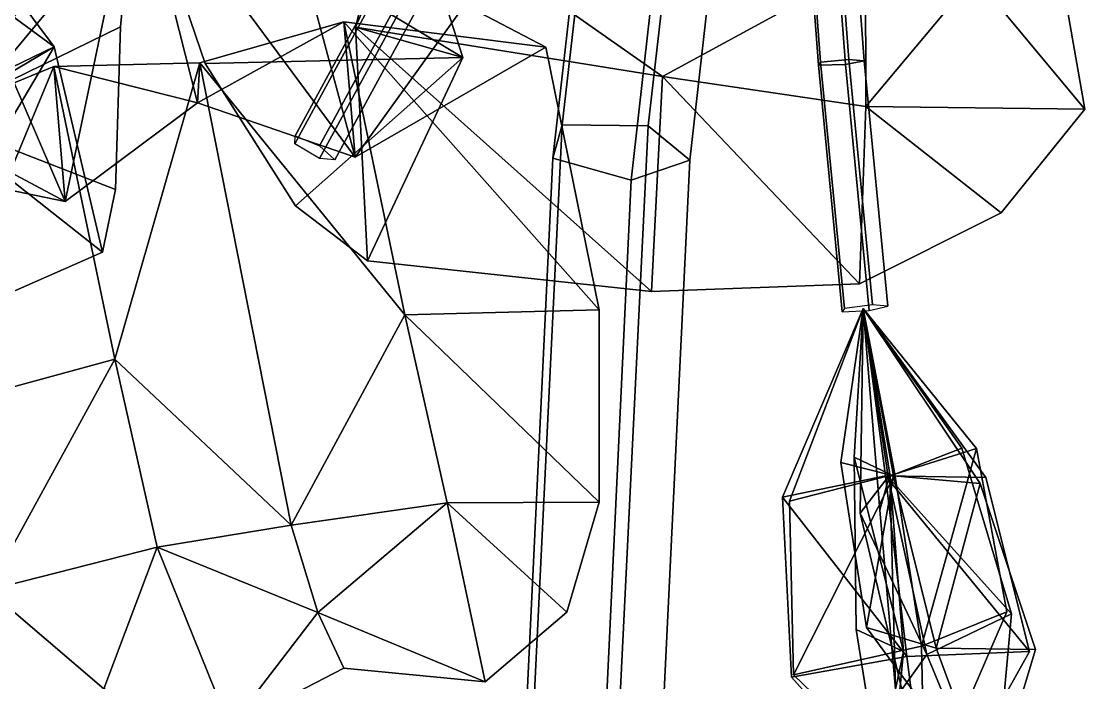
# Model space of a CAD drawing. Header units: metres. Extents: x -317 to 277, y -489 to 236.
# Drawn here: x -114.83 to -81.22, y -132.32 to -111.42 of the extents above; entities that cross this region are included whole.
import ezdxf

# ---------------------------------------------------------------- set-up
doc = ezdxf.new("R2010")
doc.units = ezdxf.units.M

msp = doc.modelspace()

# ---------------------------------------------------------------- linework, layer by layer
at = {"layer": 'Newplan_1Bud', "color": 3}
for points in [[(-87.5153, -125.7775, 746.1689), (-90.7742, -126.4523, 746.2241), (-88.2207, -120.4917, 744.6416)], [(-87.5153, -125.7775, 746.1689), (-88.2207, -120.4917, 744.6416), (-90.7742, -126.4523, 746.2241)], [(-88.2207, -120.4917, 744.6416), (-90.5553, -126.5807, 745.6451), (-87.2285, -125.7245, 746.1917)], [(-88.2207, -120.4917, 744.6416), (-87.2285, -125.7245, 746.1917), (-90.5553, -126.5807, 745.6451)], [(-88.2207, -120.4917, 744.6416), (-88.9301, -125.3551, 749.0435), (-87.2636, -125.7788, 746.0199)], [(-88.2207, -120.4917, 744.6416), (-87.2636, -125.7788, 746.0199), (-88.9301, -125.3551, 749.0435)], [(-87.3849, -125.7244, 746.2817), (-88.5134, -125.1957, 749.3682), (-88.2207, -120.4917, 744.6416)], [(-87.3849, -125.7244, 746.2817), (-88.2207, -120.4917, 744.6416), (-88.5134, -125.1957, 749.3682)], [(-87.4407, -125.811, 746.008), (-88.3242, -126.964, 743.0131), (-88.2207, -120.4917, 744.6416)], [(-87.4407, -125.811, 746.008), (-88.2207, -120.4917, 744.6416), (-88.3242, -126.964, 743.0131)], [(-88.2207, -120.4917, 744.6416), (-87.7, -126.8636, 743.0103), (-87.3849, -125.7244, 746.2817)], [(-88.2207, -120.4917, 744.6416), (-87.3849, -125.7244, 746.2817), (-87.7, -126.8636, 743.0103)], [(-88.2207, -120.4917, 744.6416), (-84.3536, -125.8371, 744.7199), (-87.5153, -125.7775, 746.1689)], [(-88.2207, -120.4917, 744.6416), (-87.5153, -125.7775, 746.1689), (-84.3536, -125.8371, 744.7199)], [(-88.2207, -120.4917, 744.6416), (-85.1095, -124.9101, 748.4272), (-87.4407, -125.811, 746.008)], [(-88.2207, -120.4917, 744.6416), (-87.4407, -125.811, 746.008), (-85.1095, -124.9101, 748.4272)], [(-87.2636, -125.7788, 746.0199), (-84.5263, -126.0285, 744.1426), (-88.2207, -120.4917, 744.6416)], [(-87.2636, -125.7788, 746.0199), (-88.2207, -120.4917, 744.6416), (-84.5263, -126.0285, 744.1426)], [(-87.2285, -125.7245, 746.1917), (-84.645, -124.9191, 748.1296), (-88.2207, -120.4917, 744.6416)], [(-87.2285, -125.7245, 746.1917), (-88.2207, -120.4917, 744.6416), (-84.645, -124.9191, 748.1296)], [(-87.4407, -125.811, 746.008), (-85.1095, -124.9101, 748.4272), (-83.5343, -130.1391, 750.2293)], [(-87.4407, -125.811, 746.008), (-83.5343, -130.1391, 750.2293), (-85.1095, -124.9101, 748.4272)], [(-84.645, -124.9191, 748.1296), (-87.2285, -125.7245, 746.1917), (-86.3849, -131.166, 748.2345)], [(-84.645, -124.9191, 748.1296), (-86.3849, -131.166, 748.2345), (-87.2285, -125.7245, 746.1917)], [(-83.6808, -130.0807, 750.5198), (-84.645, -124.9191, 748.1296), (-86.3849, -131.166, 748.2345)], [(-83.6808, -130.0807, 750.5198), (-86.3849, -131.166, 748.2345), (-84.645, -124.9191, 748.1296)], [(-87.2636, -125.7788, 746.0199), (-88.9301, -125.3551, 749.0435), (-88.1236, -130.5751, 751.318)], [(-87.2636, -125.7788, 746.0199), (-88.1236, -130.5751, 751.318), (-88.9301, -125.3551, 749.0435)], [(-88.5134, -125.1957, 749.3682), (-87.3849, -125.7244, 746.2817), (-86.9546, -131.3336, 747.9688)], [(-88.5134, -125.1957, 749.3682), (-86.9546, -131.3336, 747.9688), (-87.3849, -125.7244, 746.2817)], [(-88.4467, -130.6367, 751.2855), (-88.5134, -125.1957, 749.3682), (-86.9546, -131.3336, 747.9688)], [(-88.4467, -130.6367, 751.2855), (-86.9546, -131.3336, 747.9688), (-88.5134, -125.1957, 749.3682)], [(-90.7742, -126.4523, 746.2241), (-87.5153, -125.7775, 746.1689), (-86.8506, -131.4929, 747.3466)], [(-90.7742, -126.4523, 746.2241), (-86.8506, -131.4929, 747.3466), (-87.5153, -125.7775, 746.1689)], [(-87.2285, -125.7245, 746.1917), (-90.5553, -126.5807, 745.6451), (-90.4226, -132.0689, 747.3577)], [(-87.2285, -125.7245, 746.1917), (-90.4226, -132.0689, 747.3577), (-90.5553, -126.5807, 745.6451)], [(-87.2285, -125.7245, 746.1917), (-90.4226, -132.0689, 747.3577), (-86.3849, -131.166, 748.2345)], [(-87.2285, -125.7245, 746.1917), (-86.3849, -131.166, 748.2345), (-90.4226, -132.0689, 747.3577)], [(-88.3242, -126.964, 743.0131), (-87.4407, -125.811, 746.008), (-86.2156, -131.4252, 747.2219)], [(-88.3242, -126.964, 743.0131), (-86.2156, -131.4252, 747.2219), (-87.4407, -125.811, 746.008)], [(-87.2636, -125.7788, 746.0199), (-88.1236, -130.5751, 751.318), (-85.9212, -131.2235, 747.766)], [(-87.2636, -125.7788, 746.0199), (-85.9212, -131.2235, 747.766), (-88.1236, -130.5751, 751.318)], [(-87.3849, -125.7244, 746.2817), (-87.7, -126.8636, 743.0103), (-87.1989, -132.5203, 743.9166)], [(-87.3849, -125.7244, 746.2817), (-87.1989, -132.5203, 743.9166), (-87.7, -126.8636, 743.0103)], [(-87.5153, -125.7775, 746.1689), (-84.3536, -125.8371, 744.7199), (-82.9661, -131.3345, 745.6812)], [(-87.5153, -125.7775, 746.1689), (-82.9661, -131.3345, 745.6812), (-84.3536, -125.8371, 744.7199)], [(-87.5153, -125.7775, 746.1689), (-82.9661, -131.3345, 745.6812), (-86.8506, -131.4929, 747.3466)], [(-87.5153, -125.7775, 746.1689), (-86.8506, -131.4929, 747.3466), (-82.9661, -131.3345, 745.6812)], [(-87.4407, -125.811, 746.008), (-83.5343, -130.1391, 750.2293), (-86.2156, -131.4252, 747.2219)], [(-87.4407, -125.811, 746.008), (-86.2156, -131.4252, 747.2219), (-83.5343, -130.1391, 750.2293)], [(-87.3849, -125.7244, 746.2817), (-87.1989, -132.5203, 743.9166), (-86.9546, -131.3336, 747.9688)], [(-87.3849, -125.7244, 746.2817), (-86.9546, -131.3336, 747.9688), (-87.1989, -132.5203, 743.9166)], [(-84.5263, -126.0285, 744.1426), (-87.2636, -125.7788, 746.0199), (-85.9212, -131.2235, 747.766)], [(-84.5263, -126.0285, 744.1426), (-85.9212, -131.2235, 747.766), (-87.2636, -125.7788, 746.0199)], [(-82.7777, -131.2677, 745.8092), (-84.5263, -126.0285, 744.1426), (-85.9212, -131.2235, 747.766)], [(-82.7777, -131.2677, 745.8092), (-85.9212, -131.2235, 747.766), (-84.5263, -126.0285, 744.1426)], [(-90.4908, -132.141, 747.142), (-90.7742, -126.4523, 746.2241), (-86.8506, -131.4929, 747.3466)], [(-90.4908, -132.141, 747.142), (-86.8506, -131.4929, 747.3466), (-90.7742, -126.4523, 746.2241)], [(-87.00727, -132.5288, 743.7769), (-88.3242, -126.964, 743.0131), (-86.2156, -131.4252, 747.2219)], [(-87.00727, -132.5288, 743.7769), (-86.2156, -131.4252, 747.2219), (-88.3242, -126.964, 743.0131)], [(-83.6808, -130.0807, 750.5198), (-86.3849, -131.166, 748.2345), (-86.2793, -136.077, 750.8572)], [(-83.6808, -130.0807, 750.5198), (-86.2793, -136.077, 750.8572), (-86.3849, -131.166, 748.2345)], [(-83.5343, -130.1391, 750.2293), (-84.1169, -136.509, 748.0927), (-86.2156, -131.4252, 747.2219)], [(-83.5343, -130.1391, 750.2293), (-86.2156, -131.4252, 747.2219), (-84.1169, -136.509, 748.0927)], [(-88.4467, -130.6367, 751.2855), (-86.9546, -131.3336, 747.9688), (-87.4638, -136.7484, 749.1637)], [(-88.4467, -130.6367, 751.2855), (-87.4638, -136.7484, 749.1637), (-86.9546, -131.3336, 747.9688)], [(-88.1236, -130.5751, 751.318), (-84.1796, -135.9267, 750.1853), (-85.9212, -131.2235, 747.766)], [(-88.1236, -130.5751, 751.318), (-85.9212, -131.2235, 747.766), (-84.1796, -135.9267, 750.1853)], [(-90.4226, -132.0689, 747.3577), (-86.2793, -136.077, 750.8572), (-86.3849, -131.166, 748.2345)], [(-90.4226, -132.0689, 747.3577), (-86.3849, -131.166, 748.2345), (-86.2793, -136.077, 750.8572)], [(-87.1989, -132.5203, 743.9166), (-87.4638, -136.7484, 749.1637), (-86.9546, -131.3336, 747.9688)], [(-87.1989, -132.5203, 743.9166), (-86.9546, -131.3336, 747.9688), (-87.4638, -136.7484, 749.1637)], [(-82.9661, -131.3345, 745.6812), (-86.135, -137.0139, 747.465), (-86.8506, -131.4929, 747.3466)], [(-82.9661, -131.3345, 745.6812), (-86.8506, -131.4929, 747.3466), (-86.135, -137.0139, 747.465)], [(-82.7777, -131.2677, 745.8092), (-85.9212, -131.2235, 747.766), (-84.1796, -135.9267, 750.1853)], [(-82.7777, -131.2677, 745.8092), (-84.1796, -135.9267, 750.1853), (-85.9212, -131.2235, 747.766)], [(-90.4908, -132.141, 747.142), (-86.8506, -131.4929, 747.3466), (-86.135, -137.0139, 747.465)], [(-90.4908, -132.141, 747.142), (-86.135, -137.0139, 747.465), (-86.8506, -131.4929, 747.3466)], [(-87.00727, -132.5288, 743.7769), (-86.2156, -131.4252, 747.2219), (-84.1169, -136.509, 748.0927)], [(-87.00727, -132.5288, 743.7769), (-84.1169, -136.509, 748.0927), (-86.2156, -131.4252, 747.2219)]]:
    msp.add_3dface(points, dxfattribs=at)
at = {"layer": 'Newplan_1Pdcel', "color": 3}
for points in [[(-89.2636, -104.8414, 743.7227), (-88.6789, -112.6243, 744.4938), (-89.5695, -112.7126, 744.2777), (-90.1555, -104.9083, 743.5046)], [(-88.7737, -104.8836, 742.926), (-88.1891, -112.6665, 743.697), (-88.6789, -112.6243, 744.4938), (-89.2636, -104.8414, 743.7227)], [(-90.1555, -104.9083, 743.5046), (-89.5695, -112.7126, 744.2777), (-89.637, -112.8081, 743.3644), (-90.2238, -104.9907, 742.5901)], [(-90.2238, -104.9907, 742.5901), (-89.637, -112.8081, 743.3644), (-88.7887, -112.7798, 743.0077), (-89.3747, -104.9755, 742.2346)], [(-89.3747, -104.9755, 742.2346), (-88.7887, -112.7798, 743.0077), (-88.1891, -112.6665, 743.697), (-88.7737, -104.8836, 742.926)], [(-102.5385, -108.5809, 736.0861), (-106.1841, -115.2891, 734.1996), (-106.1794, -115.0422, 733.3127), (-102.5275, -108.3228, 735.2023)], [(-102.5275, -108.3228, 735.2023), (-106.1794, -115.0422, 733.3127), (-105.4033, -115.3562, 732.9296), (-101.7577, -108.6481, 734.816)], [(-101.7756, -109.068, 736.2542), (-105.411, -115.758, 734.373), (-106.1841, -115.2891, 734.1996), (-102.5385, -108.5809, 736.0861)], [(-101.7577, -108.6481, 734.816), (-105.4033, -115.3562, 732.9296), (-104.9211, -115.8001, 733.5762), (-101.2857, -109.1102, 735.4573)], [(-101.2857, -109.1102, 735.4573), (-104.9211, -115.8001, 733.5762), (-105.411, -115.758, 734.373), (-101.7756, -109.068, 736.2542)], [(-89.5695, -112.7126, 744.2777), (-88.8198, -120.4924, 745.1501), (-88.8862, -120.601, 744.2383), (-89.637, -112.8081, 743.3644)], [(-89.637, -112.8081, 743.3644), (-88.8862, -120.601, 744.2383), (-88.03908, -120.5596, 743.8801), (-88.7887, -112.7798, 743.0077)], [(-88.6789, -112.6243, 744.4938), (-87.9311, -120.3828, 745.364), (-88.8198, -120.4924, 745.1501), (-89.5695, -112.7126, 744.2777)], [(-88.7887, -112.7798, 743.0077), (-88.03908, -120.5596, 743.8801), (-87.4412, -120.4249, 744.5672), (-88.1891, -112.6665, 743.697)], [(-88.1891, -112.6665, 743.697), (-87.4412, -120.4249, 744.5672), (-87.9311, -120.3828, 745.364), (-88.6789, -112.6243, 744.4938)]]:
    msp.add_3dface(points, dxfattribs=at)
at = {"layer": 'Newplan_Intrnd', "color": 3}
for points in [[(-112.875, -105.1789, 639.7435), (-118.0646, -111.3979, 661.4417), (-118.8763, -112.8902, 660.8198), (-113.6867, -106.6712, 639.1217)], [(-111.1344, -105.5651, 640.0492), (-116.3239, -111.7841, 661.7473), (-118.0646, -111.3979, 661.4417), (-112.875, -105.1789, 639.7435)], [(-110.871, -107.331, 639.606), (-116.0606, -113.55, 661.3041), (-116.3239, -111.7841, 661.7473), (-111.1344, -105.5651, 640.0492)], [(-113.6867, -106.6712, 639.1217), (-118.8763, -112.8902, 660.8198), (-117.6448, -114.2127, 660.7354), (-112.4552, -107.9936, 639.0372)], [(-112.4552, -107.9936, 639.0372), (-117.6448, -114.2127, 660.7354), (-116.0606, -113.55, 661.3041), (-110.871, -107.331, 639.606)]]:
    msp.add_3dface(points, dxfattribs=at)
at = {"layer": 'Newplan_Mrstm', "color": 3}
for points in [[(-117.7745, -109.2945, 656.5971), (-117.6281, -114.4922, 657.6943), (-111.1966, -106.3772, 651.4174)], [(-117.7745, -109.2945, 656.5971), (-111.1966, -106.3772, 651.4174), (-117.6281, -114.4922, 657.6943)], [(-117.6281, -114.4922, 657.6943), (-111.6997, -111.5951, 653.3815), (-111.1966, -106.3772, 651.4174)], [(-117.6281, -114.4922, 657.6943), (-111.1966, -106.3772, 651.4174), (-111.6997, -111.5951, 653.3815)], [(-111.1966, -106.3772, 651.4174), (-116.4396, -110.168, 653.4762), (-113.4413, -117.1121, 656.5499)], [(-111.1966, -106.3772, 651.4174), (-113.4413, -117.1121, 656.5499), (-116.4396, -110.168, 653.4762)], [(-111.1966, -106.3772, 651.4174), (-113.4413, -117.1121, 656.5499), (-109.2609, -113.999, 655.5126)], [(-111.1966, -106.3772, 651.4174), (-109.2609, -113.999, 655.5126), (-113.4413, -117.1121, 656.5499)], [(-109.2609, -113.999, 655.5126), (-104.2766, -115.7104, 654.8268), (-111.1966, -106.3772, 651.4174)], [(-109.2609, -113.999, 655.5126), (-111.1966, -106.3772, 651.4174), (-104.2766, -115.7104, 654.8268)], [(-104.2766, -115.7104, 654.8268), (-106.1443, -108.7837, 651.5599), (-111.1966, -106.3772, 651.4174)], [(-104.2766, -115.7104, 654.8268), (-111.1966, -106.3772, 651.4174), (-106.1443, -108.7837, 651.5599)], [(-111.1966, -106.3772, 651.4174), (-100.8752, -112.5621, 652.7722), (-102.4979, -107.5019, 652.7127)], [(-111.1966, -106.3772, 651.4174), (-102.4979, -107.5019, 652.7127), (-100.8752, -112.5621, 652.7722)], [(-111.1966, -106.3772, 651.4174), (-109.0203, -112.7551, 652.2446), (-100.8752, -112.5621, 652.7722)], [(-111.1966, -106.3772, 651.4174), (-100.8752, -112.5621, 652.7722), (-109.0203, -112.7551, 652.2446)], [(-104.2726, -111.6073, 655.6564), (-103.143, -107.14, 654.4476), (-102.4979, -107.5019, 652.7127)], [(-104.2726, -111.6073, 655.6564), (-102.4979, -107.5019, 652.7127), (-103.143, -107.14, 654.4476)], [(-104.2726, -111.6073, 655.6564), (-94.5715, -113.1631, 655.1182), (-103.143, -107.14, 654.4476)], [(-104.2726, -111.6073, 655.6564), (-103.143, -107.14, 654.4476), (-94.5715, -113.1631, 655.1182)], [(-94.5715, -113.1631, 655.1182), (-88.1527, -109.6624, 652.838), (-103.143, -107.14, 654.4476)], [(-94.5715, -113.1631, 655.1182), (-103.143, -107.14, 654.4476), (-88.1527, -109.6624, 652.838)], [(-100.8752, -112.5621, 652.7722), (-104.2726, -111.6073, 655.6564), (-102.4979, -107.5019, 652.7127)], [(-100.8752, -112.5621, 652.7722), (-102.4979, -107.5019, 652.7127), (-104.2726, -111.6073, 655.6564)], [(-116.6024, -108.469, 657.8226), (-121.869, -116.1381, 662.6849), (-113.792, -112.225, 658.6514)], [(-116.6024, -108.469, 657.8226), (-113.792, -112.225, 658.6514), (-121.869, -116.1381, 662.6849)], [(-117.7745, -109.2945, 656.5971), (-116.6024, -108.469, 657.8226), (-113.792, -112.225, 658.6514)], [(-117.7745, -109.2945, 656.5971), (-113.792, -112.225, 658.6514), (-116.6024, -108.469, 657.8226)], [(-104.2766, -115.7104, 654.8268), (-100.8121, -110.9014, 652.3943), (-106.1443, -108.7837, 651.5599)], [(-104.2766, -115.7104, 654.8268), (-106.1443, -108.7837, 651.5599), (-100.8121, -110.9014, 652.3943)], [(-117.7745, -109.2945, 656.5971), (-113.792, -112.225, 658.6514), (-117.6281, -114.4922, 657.6943)], [(-117.7745, -109.2945, 656.5971), (-117.6281, -114.4922, 657.6943), (-113.792, -112.225, 658.6514)], [(-94.5715, -113.1631, 655.1182), (-88.1405, -114.1143, 655.2883), (-88.1527, -109.6624, 652.838)], [(-94.5715, -113.1631, 655.1182), (-88.1527, -109.6624, 652.838), (-88.1405, -114.1143, 655.2883)], [(-88.1405, -114.1143, 655.2883), (-84.7062, -110.0052, 654.0269), (-88.1527, -109.6624, 652.838)], [(-88.1405, -114.1143, 655.2883), (-88.1527, -109.6624, 652.838), (-84.7062, -110.0052, 654.0269)], [(-116.4396, -110.168, 653.4762), (-119.6913, -113.7888, 655.9437), (-113.4413, -117.1121, 656.5499)], [(-116.4396, -110.168, 653.4762), (-113.4413, -117.1121, 656.5499), (-119.6913, -113.7888, 655.9437)], [(-88.1405, -114.1143, 655.2883), (-81.2235, -114.1934, 656.6052), (-84.7062, -110.0052, 654.0269)], [(-88.1405, -114.1143, 655.2883), (-84.7062, -110.0052, 654.0269), (-81.2235, -114.1934, 656.6052)], [(-84.7062, -110.0052, 654.0269), (-81.2235, -114.1934, 656.6052), (-81.9395, -110.0979, 656.1819)], [(-84.7062, -110.0052, 654.0269), (-81.9395, -110.0979, 656.1819), (-81.2235, -114.1934, 656.6052)], [(-104.2766, -115.7104, 654.8268), (-98.2552, -112.2323, 654.589), (-100.8121, -110.9014, 652.3943)], [(-104.2766, -115.7104, 654.8268), (-100.8121, -110.9014, 652.3943), (-98.2552, -112.2323, 654.589)], [(-109.2609, -113.999, 655.5126), (-104.638, -111.4403, 656.3787), (-104.2766, -115.7104, 654.8268)], [(-109.2609, -113.999, 655.5126), (-104.2766, -115.7104, 654.8268), (-104.638, -111.4403, 656.3787)], [(-109.2609, -113.999, 655.5126), (-109.1913, -112.7354, 656.9109), (-104.638, -111.4403, 656.3787)], [(-109.2609, -113.999, 655.5126), (-104.638, -111.4403, 656.3787), (-109.1913, -112.7354, 656.9109)], [(-109.1913, -112.7354, 656.9109), (-102.7101, -120.6968, 659.1026), (-104.638, -111.4403, 656.3787)], [(-109.1913, -112.7354, 656.9109), (-104.638, -111.4403, 656.3787), (-102.7101, -120.6968, 659.1026)], [(-104.638, -111.4403, 656.3787), (-96.5696, -120.5327, 657.8346), (-98.2552, -112.2323, 654.589)], [(-104.638, -111.4403, 656.3787), (-98.2552, -112.2323, 654.589), (-96.5696, -120.5327, 657.8346)], [(-102.7101, -120.6968, 659.1026), (-96.5696, -120.5327, 657.8346), (-104.638, -111.4403, 656.3787)], [(-102.7101, -120.6968, 659.1026), (-104.638, -111.4403, 656.3787), (-96.5696, -120.5327, 657.8346)], [(-104.638, -111.4403, 656.3787), (-98.2552, -112.2323, 654.589), (-104.2766, -115.7104, 654.8268)], [(-104.638, -111.4403, 656.3787), (-104.2766, -115.7104, 654.8268), (-98.2552, -112.2323, 654.589)], [(-117.6281, -114.4922, 657.6943), (-111.8529, -116.7342, 656.0609), (-111.6997, -111.5951, 653.3815)], [(-117.6281, -114.4922, 657.6943), (-111.6997, -111.5951, 653.3815), (-111.8529, -116.7342, 656.0609)], [(-103.8891, -118.9836, 655.7383), (-94.9187, -119.9589, 655.7504), (-104.2726, -111.6073, 655.6564)], [(-103.8891, -118.9836, 655.7383), (-104.2726, -111.6073, 655.6564), (-94.9187, -119.9589, 655.7504)], [(-104.2726, -111.6073, 655.6564), (-94.9187, -119.9589, 655.7504), (-94.5715, -113.1631, 655.1182)], [(-104.2726, -111.6073, 655.6564), (-94.5715, -113.1631, 655.1182), (-94.9187, -119.9589, 655.7504)], [(-100.8752, -112.5621, 652.7722), (-103.8891, -118.9836, 655.7383), (-104.2726, -111.6073, 655.6564)], [(-100.8752, -112.5621, 652.7722), (-104.2726, -111.6073, 655.6564), (-103.8891, -118.9836, 655.7383)], [(-121.869, -116.1381, 662.6849), (-119.5477, -121.9172, 663.4288), (-113.792, -112.225, 658.6514)], [(-121.869, -116.1381, 662.6849), (-113.792, -112.225, 658.6514), (-119.5477, -121.9172, 663.4288)], [(-113.792, -112.225, 658.6514), (-119.5477, -121.9172, 663.4288), (-112.269, -118.7116, 659.0679)], [(-113.792, -112.225, 658.6514), (-112.269, -118.7116, 659.0679), (-119.5477, -121.9172, 663.4288)], [(-113.792, -112.225, 658.6514), (-112.269, -118.7116, 659.0679), (-117.6281, -114.4922, 657.6943)], [(-113.792, -112.225, 658.6514), (-117.6281, -114.4922, 657.6943), (-112.269, -118.7116, 659.0679)], [(-109.0203, -112.7551, 652.2446), (-106.1715, -117.2469, 653.4614), (-100.8752, -112.5621, 652.7722)], [(-109.0203, -112.7551, 652.2446), (-100.8752, -112.5621, 652.7722), (-106.1715, -117.2469, 653.4614)], [(-106.1715, -117.2469, 653.4614), (-103.8891, -118.9836, 655.7383), (-100.8752, -112.5621, 652.7722)], [(-106.1715, -117.2469, 653.4614), (-100.8752, -112.5621, 652.7722), (-103.8891, -118.9836, 655.7383)], [(-120.5852, -115.6336, 658.9781), (-118.3815, -123.8687, 661.9354), (-113.8026, -112.8419, 658.1017)], [(-120.5852, -115.6336, 658.9781), (-113.8026, -112.8419, 658.1017), (-118.3815, -123.8687, 661.9354)], [(-113.4413, -117.1121, 656.5499), (-120.5852, -115.6336, 658.9781), (-113.8026, -112.8419, 658.1017)], [(-113.4413, -117.1121, 656.5499), (-113.8026, -112.8419, 658.1017), (-120.5852, -115.6336, 658.9781)], [(-113.8026, -112.8419, 658.1017), (-118.3815, -123.8687, 661.9354), (-111.8748, -122.0985, 660.8256)], [(-113.8026, -112.8419, 658.1017), (-111.8748, -122.0985, 660.8256), (-118.3815, -123.8687, 661.9354)], [(-113.8026, -112.8419, 658.1017), (-109.1913, -112.7354, 656.9109), (-109.2609, -113.999, 655.5126)], [(-113.8026, -112.8419, 658.1017), (-109.2609, -113.999, 655.5126), (-109.1913, -112.7354, 656.9109)], [(-113.8026, -112.8419, 658.1017), (-111.8748, -122.0985, 660.8256), (-109.1913, -112.7354, 656.9109)], [(-113.8026, -112.8419, 658.1017), (-109.1913, -112.7354, 656.9109), (-111.8748, -122.0985, 660.8256)], [(-113.4413, -117.1121, 656.5499), (-113.8026, -112.8419, 658.1017), (-109.2609, -113.999, 655.5126)], [(-113.4413, -117.1121, 656.5499), (-109.2609, -113.999, 655.5126), (-113.8026, -112.8419, 658.1017)], [(-111.8748, -122.0985, 660.8256), (-106.3029, -127.3354, 660.3969), (-109.1913, -112.7354, 656.9109)], [(-111.8748, -122.0985, 660.8256), (-109.1913, -112.7354, 656.9109), (-106.3029, -127.3354, 660.3969)], [(-109.1913, -112.7354, 656.9109), (-106.3029, -127.3354, 660.3969), (-102.7101, -120.6968, 659.1026)], [(-109.1913, -112.7354, 656.9109), (-102.7101, -120.6968, 659.1026), (-106.3029, -127.3354, 660.3969)], [(-94.9187, -119.9589, 655.7504), (-88.338, -119.7114, 656.3412), (-94.5715, -113.1631, 655.1182)], [(-94.9187, -119.9589, 655.7504), (-94.5715, -113.1631, 655.1182), (-88.338, -119.7114, 656.3412)], [(-88.338, -119.7114, 656.3412), (-88.1405, -114.1143, 655.2883), (-94.5715, -113.1631, 655.1182)], [(-88.338, -119.7114, 656.3412), (-94.5715, -113.1631, 655.1182), (-88.1405, -114.1143, 655.2883)], [(-119.6913, -113.7888, 655.9437), (-120.5852, -115.6336, 658.9781), (-113.4413, -117.1121, 656.5499)], [(-119.6913, -113.7888, 655.9437), (-113.4413, -117.1121, 656.5499), (-120.5852, -115.6336, 658.9781)], [(-88.338, -119.7114, 656.3412), (-83.8632, -117.4656, 656.5524), (-88.1405, -114.1143, 655.2883)], [(-88.338, -119.7114, 656.3412), (-88.1405, -114.1143, 655.2883), (-83.8632, -117.4656, 656.5524)], [(-83.8632, -117.4656, 656.5524), (-81.2235, -114.1934, 656.6052), (-88.1405, -114.1143, 655.2883)], [(-83.8632, -117.4656, 656.5524), (-88.1405, -114.1143, 655.2883), (-81.2235, -114.1934, 656.6052)], [(-117.6281, -114.4922, 657.6943), (-112.269, -118.7116, 659.0679), (-111.8529, -116.7342, 656.0609)], [(-117.6281, -114.4922, 657.6943), (-111.8529, -116.7342, 656.0609), (-112.269, -118.7116, 659.0679)], [(-102.7101, -120.6968, 659.1026), (-96.569, -126.6172, 661.1456), (-96.5696, -120.5327, 657.8346)], [(-102.7101, -120.6968, 659.1026), (-96.5696, -120.5327, 657.8346), (-96.569, -126.6172, 661.1456)], [(-106.3029, -127.3354, 660.3969), (-101.3707, -126.6322, 661.3982), (-102.7101, -120.6968, 659.1026)], [(-106.3029, -127.3354, 660.3969), (-102.7101, -120.6968, 659.1026), (-101.3707, -126.6322, 661.3982)], [(-102.7101, -120.6968, 659.1026), (-101.3707, -126.6322, 661.3982), (-96.569, -126.6172, 661.1456)], [(-102.7101, -120.6968, 659.1026), (-96.569, -126.6172, 661.1456), (-101.3707, -126.6322, 661.3982)], [(-118.3815, -123.8687, 661.9354), (-115.8776, -129.394, 664.5654), (-111.8748, -122.0985, 660.8256)], [(-118.3815, -123.8687, 661.9354), (-111.8748, -122.0985, 660.8256), (-115.8776, -129.394, 664.5654)], [(-115.8776, -129.394, 664.5654), (-110.5354, -128.0339, 663.1212), (-111.8748, -122.0985, 660.8256)], [(-115.8776, -129.394, 664.5654), (-111.8748, -122.0985, 660.8256), (-110.5354, -128.0339, 663.1212)], [(-111.8748, -122.0985, 660.8256), (-110.5354, -128.0339, 663.1212), (-106.3029, -127.3354, 660.3969)], [(-111.8748, -122.0985, 660.8256), (-106.3029, -127.3354, 660.3969), (-110.5354, -128.0339, 663.1212)], [(-106.3029, -127.3354, 660.3969), (-105.4573, -130.0976, 662.6475), (-101.3707, -126.6322, 661.3982)], [(-106.3029, -127.3354, 660.3969), (-101.3707, -126.6322, 661.3982), (-105.4573, -130.0976, 662.6475)], [(-105.4573, -130.0976, 662.6475), (-100.1737, -132.2878, 665.2286), (-101.3707, -126.6322, 661.3982)], [(-105.4573, -130.0976, 662.6475), (-101.3707, -126.6322, 661.3982), (-100.1737, -132.2878, 665.2286)], [(-101.3707, -126.6322, 661.3982), (-97.5902, -130.0872, 663.2131), (-96.569, -126.6172, 661.1456)], [(-101.3707, -126.6322, 661.3982), (-96.569, -126.6172, 661.1456), (-97.5902, -130.0872, 663.2131)], [(-101.3707, -126.6322, 661.3982), (-100.1737, -132.2878, 665.2286), (-97.5902, -130.0872, 663.2131)], [(-101.3707, -126.6322, 661.3982), (-97.5902, -130.0872, 663.2131), (-100.1737, -132.2878, 665.2286)], [(-110.5354, -128.0339, 663.1212), (-105.4573, -130.0976, 662.6475), (-106.3029, -127.3354, 660.3969)], [(-110.5354, -128.0339, 663.1212), (-106.3029, -127.3354, 660.3969), (-105.4573, -130.0976, 662.6475)], [(-115.8776, -129.394, 664.5654), (-112.2228, -132.5155, 665.9834), (-110.5354, -128.0339, 663.1212)], [(-115.8776, -129.394, 664.5654), (-110.5354, -128.0339, 663.1212), (-112.2228, -132.5155, 665.9834)], [(-112.2228, -132.5155, 665.9834), (-108.2396, -133.7256, 666.5735), (-110.5354, -128.0339, 663.1212)], [(-112.2228, -132.5155, 665.9834), (-110.5354, -128.0339, 663.1212), (-108.2396, -133.7256, 666.5735)], [(-110.5354, -128.0339, 663.1212), (-108.2396, -133.7256, 666.5735), (-105.4573, -130.0976, 662.6475)], [(-110.5354, -128.0339, 663.1212), (-105.4573, -130.0976, 662.6475), (-108.2396, -133.7256, 666.5735)], [(-105.4573, -130.0976, 662.6475), (-108.2396, -133.7256, 666.5735), (-104.6388, -131.8568, 665.5702)], [(-105.4573, -130.0976, 662.6475), (-104.6388, -131.8568, 665.5702), (-108.2396, -133.7256, 666.5735)], [(-104.6388, -131.8568, 665.5702), (-100.1737, -132.2878, 665.2286), (-105.4573, -130.0976, 662.6475)], [(-104.6388, -131.8568, 665.5702), (-105.4573, -130.0976, 662.6475), (-100.1737, -132.2878, 665.2286)]]:
    msp.add_3dface(points, dxfattribs=at)
at = {"layer": 'Newplan_Petiole', "color": 3}
for points in [[(-95.2503, -92.9704, 531.2025), (-97.7377, -114.6852, 540.75), (-98.03255, -115.7447, 538.245), (-95.6358, -94.6251, 529.0582)], [(-92.5375, -93.01058, 531.8178), (-95.02499, -114.7254, 541.3654), (-97.7377, -114.6852, 540.75), (-95.2503, -92.9704, 531.2025)], [(-91.3116, -94.6892, 530.0391), (-93.7084, -115.8088, 539.2259), (-95.02499, -114.7254, 541.3654), (-92.5375, -93.01058, 531.8178)], [(-95.6358, -94.6251, 529.0582), (-98.03255, -115.7447, 538.245), (-95.5565, -116.4351, 537.3084), (-93.2154, -95.6813, 528.3434)], [(-93.2154, -95.6813, 528.3434), (-95.5565, -116.4351, 537.3084), (-93.7084, -115.8088, 539.2259), (-91.3116, -94.6892, 530.0391)], [(-97.7377, -114.6852, 540.75), (-98.8907, -138.2433, 544.2946), (-99.1319, -138.6299, 541.597), (-98.03255, -115.7447, 538.245)], [(-95.02499, -114.7254, 541.3654), (-96.1779, -138.2835, 544.91), (-98.8907, -138.2433, 544.2946), (-97.7377, -114.6852, 540.75)], [(-93.7084, -115.8088, 539.2259), (-94.8077, -138.6939, 542.5779), (-96.1779, -138.2835, 544.91), (-95.02499, -114.7254, 541.3654)], [(-98.03255, -115.7447, 538.245), (-99.1319, -138.6299, 541.597), (-96.6229, -138.9068, 540.5421), (-95.5565, -116.4351, 537.3084)], [(-95.5565, -116.4351, 537.3084), (-96.6229, -138.9068, 540.5421), (-94.8077, -138.6939, 542.5779), (-93.7084, -115.8088, 539.2259)]]:
    msp.add_3dface(points, dxfattribs=at)

doc.saveas('drawing.dxf')
